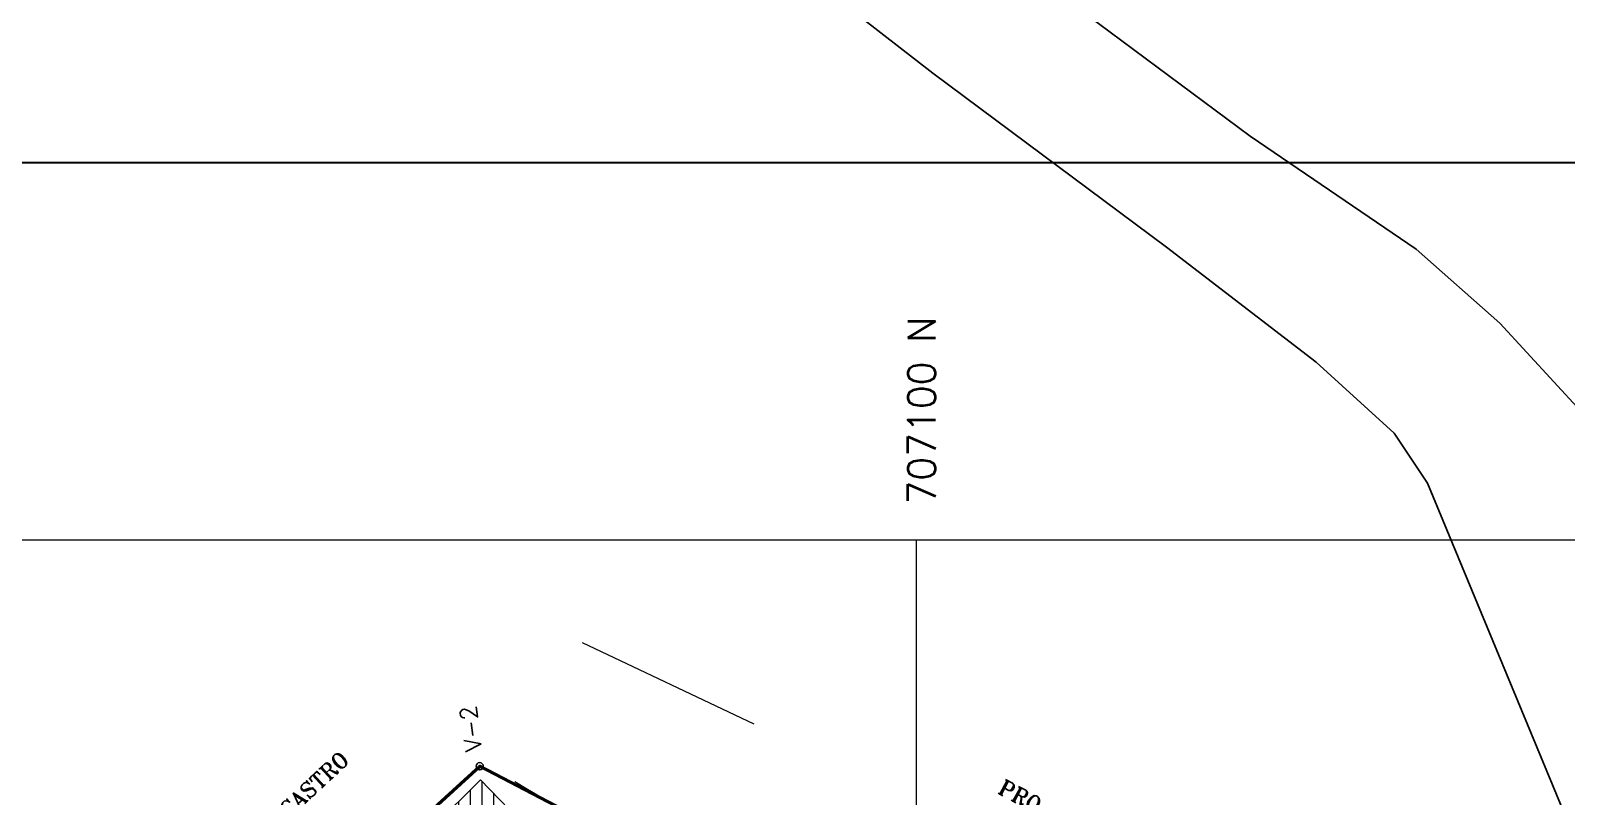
# Model space of a CAD drawing. Header units: metres. Extents: x 699753 to 708012, y 8489657 to 8490746.
# Drawn here: x 707052.2 to 707135.1, y 8490386.2 to 8490427.5 of the extents above; entities that cross this region are included whole.
import ezdxf
from ezdxf.enums import TextEntityAlignment as Align

# ---------------------------------------------------------------- set-up
doc = ezdxf.new("R2010")
doc.units = ezdxf.units.M
for name, color, linetype, lineweight in [('A-ACOTACION', 7, 'Continuous', 9), ('auxiliar', 1, 'Continuous', 9), ('BLOQUES', 7, 'Continuous', 60)]:
    doc.layers.add(name, color=color, linetype=linetype, lineweight=lineweight)
for name, color, linetype in [('C-ANNO-MATC-TEXT', 150, 'Continuous'), ('C-HYDR-CTCH-HDPT', 2, 'Continuous'), ('C-SSWR-PIPE-PATT', 7, 'Continuous'), ('C-STRM-STRC', 170, 'Continuous'), ('C-TOPO', 7, 'Continuous'), ('C-TOPO-MAJR', 9, 'Continuous'), ('CALLES', 7, 'Continuous'), ('V-SITE-VEGE', 80, 'Continuous')]:
    doc.layers.add(name, color=color, linetype=linetype)
doc.styles.add('ROMANT', font='romant.shx')
doc.styles.get("Standard").update_dxf_attribs({"font": 'simplex.shx'})

msp = doc.modelspace()

# ---------------------------------------------------------------- hatches: boundary and pattern name
at = {"layer": 'BLOQUES', "lineweight": 0}
h = msp.add_hatch(dxfattribs=at)
h.set_pattern_fill('ANSI31', color=256, scale=0.2, angle=45)
h.set_pattern_definition([(90, (1.51535, 192.3111), (-0.635, 0), [])])
h.paths.add_polyline_path([(707080.627, 8490382.743), (707070.525, 8490372.72), (707066.365, 8490377.025), (707076.467, 8490387.048)])
h.paths.add_polyline_path([(707069.64, 8490375.203), (707078.593, 8490384.082), (707077.393, 8490385.292), (707068.441, 8490376.413)], flags=24)

# ---------------------------------------------------------------- linework, layer by layer
at = {"flags": 128}
msp.add_lwpolyline([(707127.608, 8490403.048), (707138.624, 8490376.473), (707144.366, 8490354.789), (707141.96, 8490353.589)], dxfattribs=at)
at = {"layer": 'A-ACOTACION', "lineweight": 30, "flags": 128}
msp.add_lwpolyline([(706943.08, 8490420.351), (707463.28, 8490420.351), (707463.28, 8490037.851), (706943.08, 8490037.851), (706943.08, 8490420.351)], dxfattribs=at)
at = {"layer": 'BLOQUES', "lineweight": 0, "flags": 128}
msp.add_lwpolyline([(707080.627, 8490382.743), (707070.525, 8490372.72), (707066.365, 8490377.025), (707076.467, 8490387.048)], close=True, dxfattribs=at)
at = {"layer": 'C-ANNO-MATC-TEXT', "lineweight": 9}
for p, q in [((707020, 8490400), (707180, 8490400)), ((707100, 8490270), (707100, 8490400))]:
    msp.add_line(p, q, dxfattribs=at)
at = {"layer": 'C-HYDR-CTCH-HDPT', "flags": 128}
for points in [[(707146.564, 8490578.3), (707162.302, 8490546.558), (707163.933, 8490532.689), (707161.696, 8490517.844), (707149.113, 8490504.354), (707126.043, 8490483.659), (707102.873, 8490463.297), (707090.655, 8490453.401), (707087.998, 8490449.168), (707087.91, 8490445.902), (707090.371, 8490442.839), (707105.434, 8490431.152), (707118.02, 8490421.771), (707126.984, 8490415.683), (707131.51, 8490411.688), (707135.887, 8490406.93)], [(707139.799, 8490571.444), (707155.027, 8490544.2), (707156.367, 8490532.811), (707154.626, 8490521.26), (707143.857, 8490509.714), (707121.064, 8490489.267), (707098.035, 8490469.031), (707084.965, 8490458.444), (707080.556, 8490451.418), (707080.338, 8490443.351), (707085.077, 8490437.454), (707100.894, 8490425.182), (707113.5, 8490415.787), (707121.596, 8490409.59), (707125.797, 8490405.759), (707127.608, 8490403.048)]]:
    msp.add_lwpolyline(points, dxfattribs=at)
at = {"layer": 'C-SSWR-PIPE-PATT'}
msp.add_circle((707076.42, 8490387.774), 0.196, dxfattribs=at)
at = {"layer": 'C-STRM-STRC', "lineweight": 50, "flags": 128}
msp.add_lwpolyline([(707055.051, 8490368.278), (707076.42, 8490387.774), (707144.794, 8490352.11), (707088.486, 8490318.687), (707055.051, 8490368.278)], dxfattribs=at)
at = {"layer": 'C-TOPO', "color": 132, "linetype": 'Continuous', "lineweight": 0, "true_color": 0x00b8b8, "elevation": 2998, "flags": 128}
msp.add_lwpolyline([(707079.952, 8490385.965), (707079.002, 8490386.519), (707078.309, 8490386.938)], dxfattribs=at)
at = {"layer": 'C-TOPO-MAJR', "color": 5, "linetype": 'Continuous', "lineweight": 9, "flags": 128}
msp.add_lwpolyline([(707081.955, 8490394.449), (707091.223, 8490390.069)], dxfattribs=at)
at = {"layer": 'V-SITE-VEGE', "flags": 128}
msp.add_lwpolyline([(707086.672, 8490321.378), (707055.051, 8490368.278), (707076.42, 8490387.774), (707141.96, 8490353.589), (707086.672, 8490321.378)], dxfattribs=at)

# ---------------------------------------------------------------- texts
at = {"layer": 'auxiliar', "insert": (707075.933, 8490389.804), "char_height": 0.9, "attachment_point": 5, "rotation": 97.68051}
msp.add_mtext('\\A1;V-2', dxfattribs=at)
at = {"layer": 'BLOQUES', "lineweight": 25, "insert": (707100.288, 8490406.979), "char_height": 1.5, "attachment_point": 5, "rotation": 90}
msp.add_mtext('707100 N', dxfattribs=at)
at = {"layer": 'CALLES', "style": 'ROMANT'}
for s, rotation, p in [('PRO: FAMILIA AMELIA CASTRO', 42.59427, (707062.517, 8490382.233)), ('PRO: FAMILIA MUNARES', 331.81548, (707110.874, 8490383.335))]:
    msp.add_text(s, height=0.85, rotation=rotation, dxfattribs=at).set_placement(p, align=Align.MIDDLE)

doc.saveas('drawing.dxf')
